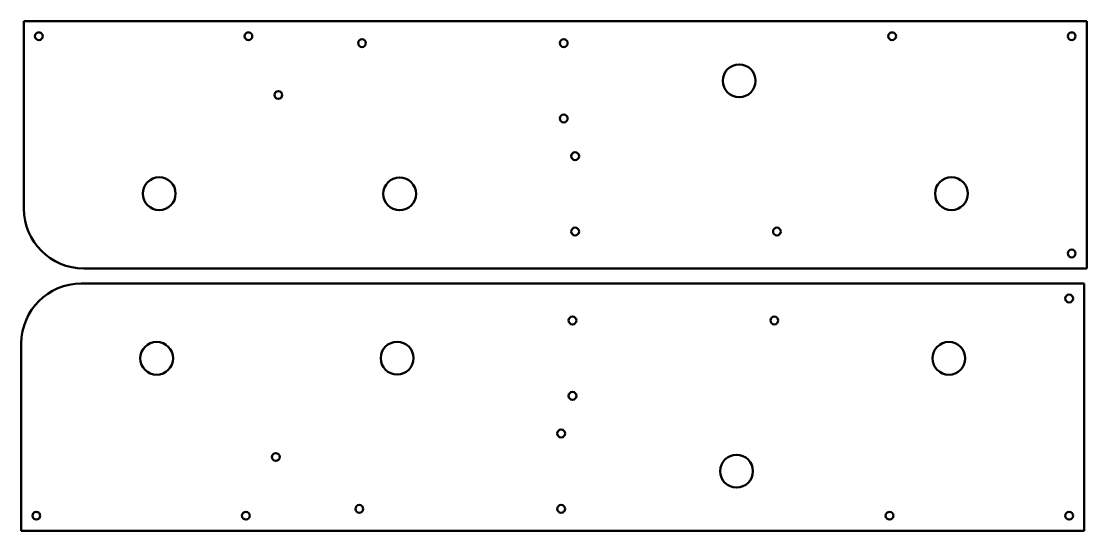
# Model space of a CAD drawing. Header units: inches. Extents: x 0.1 to 17.9, y 3.3 to 11.8.
import ezdxf

# ---------------------------------------------------------------- set-up
doc = ezdxf.new("R2010")
doc.units = ezdxf.units.IN
doc.header["$MEASUREMENT"] = 0
doc.layers.add('Visible (ANSI)', color=7, linetype='Continuous', lineweight=50)

msp = doc.modelspace()

# ---------------------------------------------------------------- linework, layer by layer
at = {"layer": 'Visible (ANSI)'}
for p, q in [((17.904, 11.833), (0.154, 11.833)), ((0.154, 11.833), (0.154, 8.701)), ((17.904, 7.701), (17.904, 11.833)), ((1.154, 7.701), (17.904, 7.701)), ((1.111, 7.448), (17.861, 7.448)), ((17.861, 7.448), (17.861, 3.316)), ((0.111, 3.316), (0.111, 6.448)), ((17.861, 3.316), (0.111, 3.316))]:
    msp.add_line(p, q, dxfattribs=at)
for centre, radius in [((0.404, 11.583), 0.065), ((3.904, 11.583), 0.065), ((14.654, 11.583), 0.065), ((17.654, 11.583), 0.065), ((5.8, 11.468), 0.065), ((9.17, 11.468), 0.065), ((12.1, 10.838), 0.274), ((4.404, 10.601), 0.065), ((9.17, 10.208), 0.065), ((9.36, 9.578), 0.065), ((2.414, 8.951), 0.274), ((6.43, 8.948), 0.274), ((15.645, 8.951), 0.274), ((9.36, 8.318), 0.065), ((12.73, 8.318), 0.065), ((17.654, 7.951), 0.065), ((17.611, 7.198), 0.065), ((9.316, 6.831), 0.065), ((12.686, 6.831), 0.065), ((2.371, 6.198), 0.274), ((6.387, 6.201), 0.274), ((15.602, 6.198), 0.274), ((9.316, 5.571), 0.065), ((9.127, 4.941), 0.065), ((4.361, 4.548), 0.065), ((12.056, 4.311), 0.274), ((5.757, 3.681), 0.065), ((9.127, 3.681), 0.065), ((0.361, 3.566), 0.065), ((3.861, 3.566), 0.065), ((14.611, 3.566), 0.065), ((17.611, 3.566), 0.065)]:
    msp.add_circle(centre, radius, dxfattribs=at)
for centre, start, end in [((1.154, 8.701), 180, 270), ((1.111, 6.448), 90, 180)]:
    msp.add_arc(centre, 1, start, end, dxfattribs=at)

doc.saveas('drawing.dxf')
